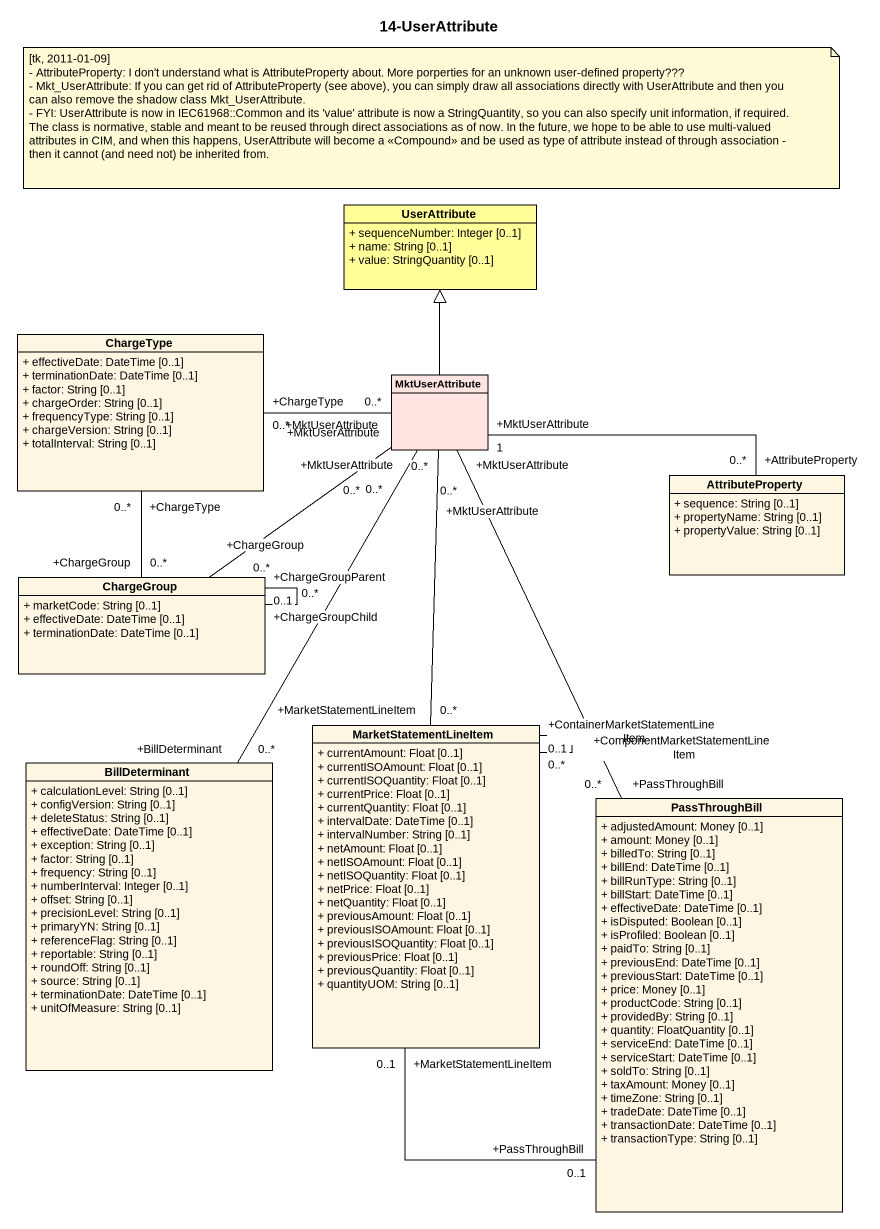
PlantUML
@startuml
title 14-UserAttribute
hide circle
hide empty members
skinparam classAttributeIconSize 0
class UserAttribute #FFFE99 {
  + sequenceNumber: Integer [0..1]
  + name: String [0..1]
  + value: StringQuantity [0..1]
}
class ChargeType {
  + effectiveDate: DateTime [0..1]
  + terminationDate: DateTime [0..1]
  + factor: String [0..1]
  + chargeOrder: String [0..1]
  + frequencyType: String [0..1]
  + chargeVersion: String [0..1]
  + totalInterval: String [0..1]
}
class MktUserAttribute #FFE4E1
class AttributeProperty {
  + sequence: String [0..1]
  + propertyName: String [0..1]
  + propertyValue: String [0..1]
}
class ChargeGroup {
  + marketCode: String [0..1]
  + effectiveDate: DateTime [0..1]
  + terminationDate: DateTime [0..1]
}
class MarketStatementLineItem {
  + currentAmount: Float [0..1]
  + currentISOAmount: Float [0..1]
  + currentISOQuantity: Float [0..1]
  + currentPrice: Float [0..1]
  + currentQuantity: Float [0..1]
  + intervalDate: DateTime [0..1]
  + intervalNumber: String [0..1]
  + netAmount: Float [0..1]
  + netISOAmount: Float [0..1]
  + netISOQuantity: Float [0..1]
  + netPrice: Float [0..1]
  + netQuantity: Float [0..1]
  + previousAmount: Float [0..1]
  + previousISOAmount: Float [0..1]
  + previousISOQuantity: Float [0..1]
  + previousPrice: Float [0..1]
  + previousQuantity: Float [0..1]
  + quantityUOM: String [0..1]
}
class BillDeterminant {
  + calculationLevel: String [0..1]
  + configVersion: String [0..1]
  + deleteStatus: String [0..1]
  + effectiveDate: DateTime [0..1]
  + exception: String [0..1]
  + factor: String [0..1]
  + frequency: String [0..1]
  + numberInterval: Integer [0..1]
  + offset: String [0..1]
  + precisionLevel: String [0..1]
  + primaryYN: String [0..1]
  + referenceFlag: String [0..1]
  + reportable: String [0..1]
  + roundOff: String [0..1]
  + source: String [0..1]
  + terminationDate: DateTime [0..1]
  + unitOfMeasure: String [0..1]
}
class PassThroughBill {
  + adjustedAmount: Money [0..1]
  + amount: Money [0..1]
  + billedTo: String [0..1]
  + billEnd: DateTime [0..1]
  + billRunType: String [0..1]
  + billStart: DateTime [0..1]
  + effectiveDate: DateTime [0..1]
  + isDisputed: Boolean [0..1]
  + isProfiled: Boolean [0..1]
  + paidTo: String [0..1]
  + previousEnd: DateTime [0..1]
  + previousStart: DateTime [0..1]
  + price: Money [0..1]
  + productCode: String [0..1]
  + providedBy: String [0..1]
  + quantity: FloatQuantity [0..1]
  + serviceEnd: DateTime [0..1]
  + serviceStart: DateTime [0..1]
  + soldTo: String [0..1]
  + taxAmount: Money [0..1]
  + timeZone: String [0..1]
  + tradeDate: DateTime [0..1]
  + transactionDate: DateTime [0..1]
  + transactionType: String [0..1]
}
ChargeType "+ChargeType\n0..*" -right- "+MktUserAttribute\n0..*" MktUserAttribute
ChargeType "+ChargeType\n0..*" -- "+ChargeGroup\n0..*" ChargeGroup
MktUserAttribute -up-|> UserAttribute
AttributeProperty "+AttributeProperty\n0..*" -left- "+MktUserAttribute\n1" MktUserAttribute
ChargeGroup "+ChargeGroup\n0..*" -up- "+MktUserAttribute\n0..*" MktUserAttribute
ChargeGroup "+ChargeGroupChild\n0..*" -- "+ChargeGroupParent\n0..1" ChargeGroup
MarketStatementLineItem "+MarketStatementLineItem\n0..*" -up- "+MktUserAttribute\n0..*" MktUserAttribute
MarketStatementLineItem "+ComponentMarketStatementLineItem\n0..*" -- "+ContainerMarketStatementLineItem\n0..1" MarketStatementLineItem
BillDeterminant "+BillDeterminant\n0..*" -up- "+MktUserAttribute\n0..*" MktUserAttribute
PassThroughBill "+PassThroughBill\n0..*" -up- "+MktUserAttribute\n0..*" MktUserAttribute
PassThroughBill "+PassThroughBill\n0..1" -left- "+MarketStatementLineItem\n0..1" MarketStatementLineItem
note as N1
  [tk, 2011-01-09]
  - AttributeProperty: I don't understand what is AttributeProperty about. More porperties for an unknown user-defined property???
  - Mkt_UserAttribute: If you can get rid of AttributeProperty (see above), you can simply draw all associations directly with UserAttribute and then you can also remove the shadow class Mkt_UserAttribute.
  - FYI: UserAttribute is now in IEC61968::Common and its 'value' attribute is now a StringQuantity, so you can also specify unit information, if required. The class is normative, stable and meant to be reused through direct associations as of now. In the future, we hope to be able to use multi-valued attributes in CIM, and when this happens, UserAttribute will become a <<Compound>> and be used as type of attribute instead of through association - then it cannot (and need not) be inherited from.
end note
@enduml
